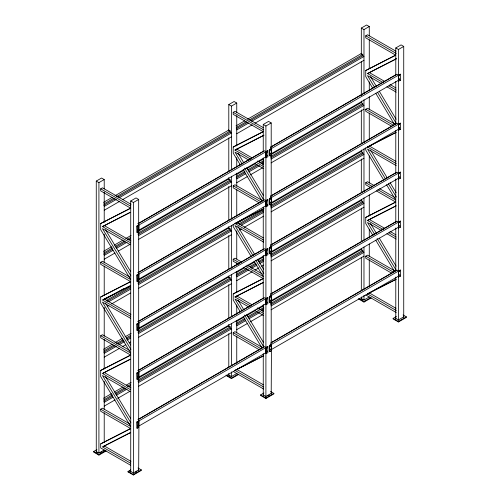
<?xml version="1.0" encoding="UTF-8"?>
<svg xmlns="http://www.w3.org/2000/svg" width="500" height="500" viewBox="0 0 500 500"><rect width="100%" height="100%" fill="white"/><g stroke="black" fill="none" stroke-linecap="round" stroke-linejoin="round"><path stroke-width="0.75" d="M137.906 230.275L138.206 229.788L137.963 230.356M138.238 422.206L137.906 422.619L138.119 422.137M399.425 128.194L399.706 127.788M399.425 177.169L399.837 176.8L399.431 177.225M399.762 225.819L399.35 226.188L399.837 225.769M399.431 271.594L399.756 271.125L399.381 271.619M267.069 204.737C267.475 203.694 266.238 205.306 267.225 204.331M399.644 124.244L399.588 124.775L399.6 124.156M270.65 345.625L270.594 346.156L270.65 345.531M97.594 452.812L96.269 452.044L96.269 181.088L101.569 178.031L104.219 179.556L104.219 188.912M228.794 131.075L228.794 104.575L234.094 101.512L236.75 103.044L236.75 112.4M361.325 54.562L361.325 28.062L366.625 25L369.275 26.531L369.275 35.881M96.269 181.088L98.919 182.619L104.219 179.556M228.794 104.575L231.444 106.106L236.75 103.044M361.325 28.062L363.975 29.594L369.275 26.531M130.506 465.181L100.688 447.962L100.688 443.881L130.725 428.581L100.688 411.238L100.688 409.2L130.725 426.538L100.688 376.55L100.688 370.431L130.725 355.125L100.688 337.781L100.688 335.744L130.725 353.088L100.688 303.094L100.688 296.975L130.725 281.669L100.688 264.325L100.688 262.288L130.725 279.631L100.688 229.644L100.688 223.519L130.725 208.219L100.688 190.875L100.688 188.831L102.45 187.812L130.944 204.262M240.425 165.125L233.212 153.125L233.212 147.006L263.25 131.7L233.212 114.356L233.212 112.319L234.981 111.3L263.475 127.75M372.55 87.944L365.744 76.612L365.744 70.494L395.781 55.188L365.744 37.844L365.744 35.806L367.506 34.781L396 51.231M103.475 202.394L112.231 197.344M114.919 195.787L228.688 130.106M236.006 125.881L244.756 120.831M247.45 119.275L361.213 53.594M103.675 204.069L113.775 198.238M116.469 196.681L230.231 131L230.231 132.275L117.812 197.181M236.206 127.55L246.3 121.719M248.994 120.169L362.756 54.488L362.756 55.763L250.344 120.662M103.675 205.344L115.119 198.731M236.206 128.825L247.65 122.219M104.219 206.431L116.337 199.438M119.031 197.881L231.444 132.975L230.231 132.275M236.75 129.919L248.863 122.919M251.556 121.369L363.975 56.463L362.756 55.763M104.219 210.256L119.7 201.319M122.394 199.762L231.444 136.8M236.75 133.744L252.231 124.806M254.925 123.25L363.975 60.287M130.725 471.938L130.725 200.981L136.025 197.925L138.675 199.45L138.675 225.95M263.25 151.75L263.25 124.469L268.556 121.406L271.206 122.938L271.206 149.438M395.781 75.231L395.781 47.956L401.081 44.894L403.731 46.425L403.731 317.381M130.725 200.981L133.375 202.512L138.675 199.45M263.25 124.469L265.906 126L271.206 122.938M395.781 47.956L398.431 49.488L403.731 46.425M100.688 223.519L130.444 208.238M233.212 147.006L262.969 131.725M365.744 70.494L395.5 55.213M130.488 242.769L102.45 226.581L130.162 212.344M251 159.312L234.981 150.069L264.056 135.131M383.531 82.8L367.506 73.55L396.581 58.619M138.044 223.631L263.25 151.344M270.575 147.113L395.781 74.825M137.912 223.831L264.469 150.769L266.131 151.725L267.894 150.706L267.894 156.825L265.8 157.656L266.012 151.662L138.787 225.113L138.787 230.212L266.012 156.762M270.444 147.319L396.994 74.25L398.656 75.213L400.425 74.194L400.425 80.312L398.325 81.144L398.544 75.144L271.312 148.6L271.206 153.637M265.8 151.537L267.894 150.706M398.325 75.019L400.425 74.194M136.912 226.069L138.9 225.175L138.9 231.3L137.131 232.319L136.912 226.069L138.9 225.175M269.438 149.556L271.425 148.663L271.425 154.781L269.656 155.806L269.438 149.556L271.425 148.663M271.312 153.7L398.544 80.244M103.475 251.369L111.556 246.7M114.25 245.15L123 240.094M125.694 238.538L131.075 235.431M138.481 231.156L228.688 179.075M236.006 174.85L244.081 170.188M246.775 168.631L255.525 163.581M258.894 161.637L263.606 158.919M271.012 154.644L361.213 102.562M136.912 232.194L138.9 231.3M269.438 155.675L271.425 154.781M103.675 253.038L112.431 247.981M115.119 246.431L124.544 240.987M127.238 239.431L130.606 237.488M138.006 233.212L230.231 179.969L230.231 181.244L138.006 234.488M236.206 176.519L244.956 171.469M247.65 169.913L257.075 164.475M259.769 162.919L263.806 160.588M270.538 156.7L362.756 103.456L362.756 104.731L270.538 157.975M103.675 254.312L112.431 249.256M115.794 247.312L125.219 241.875M128.581 239.931L130.606 238.762M236.206 177.794L244.956 172.744M248.325 170.8L257.744 165.362M261.112 163.419L263.806 161.863M104.219 255.4L112.969 250.35M116.337 248.406L127.106 242.188M138.55 235.581L231.444 181.95L230.231 181.244M236.75 178.888L245.5 173.831M248.863 171.894L259.637 165.675M262.325 164.119L263.675 163.344M271.081 159.069L363.975 105.431L362.756 104.731M104.219 259.225L114.987 253.006M118.356 251.062L130.475 244.069M138.55 239.406L231.444 185.775M236.75 182.712L247.519 176.494M250.212 174.938L262.325 167.944M271.081 162.894L363.975 109.256M100.688 262.288L102.45 261.269L129.819 277.069M259.25 202.844L233.212 187.812L233.212 185.775L234.981 184.75L262.35 200.556M391.775 126.331L365.744 111.3L365.744 109.256L367.506 108.238L394.875 124.038M138.044 272.6L263.25 200.312M270.575 196.081L395.781 123.794M137.912 272.8L264.469 199.737L266.131 200.694L267.894 199.675L267.894 205.794L265.8 206.625L266.012 200.631L138.787 274.081L138.787 279.181L266.012 205.731M270.444 196.287L396.994 123.225L398.656 124.181L400.425 123.162L400.425 129.281L398.325 130.113L398.544 124.113L271.312 197.569L271.206 202.606M265.8 200.506L267.894 199.675M398.325 123.987L400.425 123.162M136.912 275.038L138.9 274.15L138.9 280.269L137.131 281.288L136.912 275.038L138.9 274.15M269.438 198.525L271.425 197.631L271.425 203.756L269.656 204.775L269.438 198.525L271.425 197.631M100.688 296.975L130.444 281.694M103.044 299.694L130.162 285.8M263.688 240.094L234.981 223.519L264.056 208.588M396.213 163.581L367.506 147.006L395.9 132.419M271.312 202.669L398.544 129.219M104.825 299.556L123.675 288.675M138.481 280.125L228.688 228.05M236.681 223.431L254.181 213.325M265.8 206.625L267.562 205.606M271.012 203.612L361.213 151.531M398.325 130.113L400.425 129.281M136.912 281.163L138.9 280.269M269.438 204.644L271.425 203.756M106.369 300.45L130.606 286.462M138.006 282.188L230.231 228.938L230.231 230.219L138.006 283.463M238.9 223.938L263.806 209.556M270.538 205.669L362.756 152.425L362.756 153.7L270.538 206.944M107.044 301.337L130.606 287.738M239.569 224.825L263.806 210.831M108.931 301.65L130.475 289.212M138.55 284.55L231.444 230.919L230.231 230.219M241.456 225.138L263.675 212.312M271.081 208.038L363.975 154.4L362.756 153.7M107.587 306.256L108.931 305.475M111.625 303.919L130.475 293.038M138.55 288.375L231.444 234.744M239.438 230.125L241.456 228.962M244.15 227.406L263.675 216.137M271.081 211.863L363.975 158.231M100.688 335.744L102.45 334.725L129.819 350.525M238.556 264.35L233.212 261.269L233.212 259.225L234.981 258.206L241.656 262.062M371.081 187.838L365.744 184.756L365.744 182.712L367.506 181.694L374.181 185.55M138.044 321.569L263.25 249.281M270.575 245.056L395.781 172.769M137.912 321.769L264.469 248.706L266.131 249.662L267.894 248.644L267.894 254.769L265.8 255.594L266.012 249.6L138.787 323.05L138.787 328.156L266.012 254.7M270.444 245.256L396.994 172.194L398.656 173.15L400.425 172.131L400.425 178.25L398.325 179.081L398.544 173.088L271.312 246.537L271.206 251.575M265.8 249.475L267.894 248.644M398.325 172.963L400.425 172.131M136.912 324.012L138.9 323.119L138.9 329.237L137.131 330.256L136.912 324.012L138.9 323.119M269.438 247.494L271.425 246.6L271.425 252.725L269.656 253.744L269.438 247.494L271.425 246.6M271.312 251.637L398.544 178.188M103.475 349.306L112.231 344.25M114.919 342.7L122.325 338.425M125.019 336.869L131.075 333.369M138.481 329.094L228.688 277.019M236.006 272.794L244.756 267.738M247.45 266.181L254.856 261.906M257.544 260.356L263.606 256.856M271.012 252.581L361.213 200.506M136.912 330.131L138.9 329.237M269.438 253.619L271.425 252.725M103.675 350.975L113.775 345.144M116.469 343.594L123.2 339.706M126.562 337.762L130.606 335.431M138.006 331.156L230.231 277.913L230.231 279.188L138.006 332.431M236.206 274.462L246.3 268.631M249.669 266.688L255.725 263.188M258.419 261.637L263.806 258.525M270.538 254.638L362.756 201.394L362.756 202.669L270.538 255.912M103.675 352.25L115.119 345.644M117.812 344.087L123.875 340.594M126.562 339.038L130.606 336.706M236.206 275.738L247.65 269.131M250.344 267.575L256.4 264.075M259.094 262.525L263.806 259.8M104.219 353.344L116.337 346.344M119.031 344.787L124.412 341.681M127.106 340.125L130.475 338.181M138.55 333.519L231.444 279.887L230.231 279.188M236.75 276.825L248.863 269.831M251.556 268.275L256.944 265.169M259.637 263.612L263.675 261.281M271.081 257.006L363.975 203.375L362.756 202.669M104.219 357.169L119.7 348.225M122.394 346.675L125.763 344.731M129.125 342.788L130.475 342.013M138.55 337.344L231.444 283.712M236.75 280.65L252.231 271.712M254.925 270.156L258.962 267.825M261.656 266.275L263.675 265.106M271.081 260.831L363.975 207.2M100.688 370.431L130.444 355.15M240.425 312.031L233.212 300.038L233.212 293.913L262.969 278.637M372.95 235.519L365.744 223.519L365.744 217.4L395.5 202.119M103.044 373.15L130.162 359.25M251 306.225L234.981 296.975L263.375 282.394M383.531 229.713L367.506 220.463L395.9 205.875M138.044 370.538L263.25 298.25M270.575 294.025L395.781 221.737M137.912 370.744L264.469 297.675L266.131 298.637L267.894 297.613L267.894 303.738L265.8 304.562L266.012 298.569L138.787 372.025L138.787 377.125L266.012 303.669M270.444 294.225L396.994 221.163L398.656 222.119L400.425 221.1L400.425 227.225L398.325 228.05L398.544 222.056L271.312 295.506L271.206 300.544M265.8 298.444L267.894 297.613M398.325 221.931L400.425 221.1M136.912 372.981L138.9 372.088L138.9 378.206L137.131 379.231L136.912 372.981L138.9 372.088M269.438 296.462L271.425 295.575L271.425 301.694L269.656 302.712L269.438 296.462L271.425 295.575M271.312 300.613L398.544 227.156M103.475 398.275L111.556 393.612M114.25 392.056L123 387.006M126.363 385.062L131.075 382.344M138.481 378.069L228.688 325.988M236.006 321.763L244.081 317.1M246.775 315.544L255.525 310.487M258.219 308.938L263.606 305.825M271.012 301.55L361.213 249.475M136.912 379.1L138.9 378.206M269.438 302.587L270.613 301.906M103.675 399.944L112.431 394.894M115.119 393.338L124.544 387.9M127.238 386.344L130.606 384.4M138.006 380.125L230.231 326.881L230.231 328.156L138.006 381.4M236.206 323.431L244.956 318.381M247.65 316.825L257.075 311.381M259.769 309.831L263.806 307.494M270.538 303.612L362.756 250.369L362.756 251.644L270.538 304.887M103.675 401.219L112.431 396.169M115.794 394.225L125.894 388.394M128.581 386.844L130.606 385.675M236.206 324.706L244.956 319.656M248.325 317.712L258.419 311.881M261.112 310.325L263.806 308.769M104.219 402.312L112.969 397.256M116.337 395.312L127.106 389.094M138.55 382.488L231.444 328.856L230.231 328.156M236.75 325.794L245.5 320.744M248.863 318.8L259.637 312.581M262.325 311.025L263.675 310.25M271.081 305.975L363.975 252.344L362.756 251.644M104.219 406.138L114.987 399.919M117.681 398.363L129.8 391.369M138.55 386.312L231.444 332.681M236.75 329.625L247.519 323.406M250.212 321.85L262.325 314.856M271.081 309.8L363.975 256.169M100.688 409.2L102.45 408.175L129.819 423.981M259.25 349.756L233.212 334.725L233.212 332.681L234.981 331.662L262.35 347.463M391.775 273.238L365.744 258.206L365.744 256.169L367.506 255.15L394.875 270.95M138.719 419.119L263.25 347.219M271.244 342.606L395.781 270.706M137.912 419.712L264.469 346.644L266.131 347.606L267.894 346.587L267.894 352.706L265.8 353.537L266.012 347.537L138.787 420.994L138.787 426.094L266.012 352.638M270.444 343.2L396.994 270.131L398.656 271.094L400.425 270.069L400.425 276.194L398.325 277.019L398.544 271.025L271.312 344.481L271.206 349.519M265.8 347.413L267.894 346.587M398.325 270.9L400.425 270.069M136.912 421.95L138.9 421.056L138.9 427.175L137.131 428.2L136.912 421.95L138.9 421.056M269.438 345.438L271.425 344.544L271.425 350.662L269.656 351.681L269.438 345.438L271.425 344.544M100.688 443.881L130.444 428.606M106.206 450.9L98.919 455.106L93.619 452.044L93.619 451.538L96.931 449.625M103.044 446.606L130.162 432.706M263.688 387L234.981 370.431L236.75 369.412L263.45 384.825M396.213 310.487L367.506 293.919L369.275 292.894L395.975 308.312M271.312 349.581L398.544 276.125M136.912 428.069L138.088 427.388M269.438 351.556L270.613 350.875M96.269 451.538L98.919 453.069L104.219 450.006L104.219 450.513L102.894 451.281M228.794 375.019L231.444 376.55L236.75 373.494L236.75 374M361.325 298.506L363.975 300.038L369.275 296.975M100.244 452.812L101.569 452.044M93.619 451.538L98.919 454.594L105.544 450.769M226.806 375.406L231.444 378.081L238.075 374.256M359.338 298.888L363.975 301.569L370.6 297.744M226.144 375.019L226.144 375.531L231.444 378.594L238.738 374.381M358.675 298.506L358.675 299.019L363.975 302.075L371.262 297.869M138.012 467.987L141.325 469.9L141.325 470.406L133.375 475L128.075 471.938L128.075 471.431L130.725 469.9M270.544 391.469L273.856 393.387L273.856 393.894L265.906 398.488L260.6 395.425L260.6 394.913L263.913 393M403.069 314.956L406.381 316.869L406.381 317.381L398.431 321.969L393.131 318.913L393.131 318.4L396.444 316.488M128.075 471.938L130.062 470.794M138.675 469.9L133.375 472.962L130.725 471.431M271.206 393.387L265.906 396.444L263.25 394.913M403.731 316.869L398.431 319.931L395.781 318.4M135.363 472.325L136.688 471.556M267.894 395.806L269.219 395.044M128.075 471.431L133.375 474.487L141.325 469.9M260.6 394.913L265.906 397.975L273.856 393.387M393.131 318.4L398.431 321.463L406.381 316.869M367.506 73.55L396.181 58.944M234.981 150.069L263.656 135.456M102.45 226.581L130.444 212.319M367.506 147.006L396.181 132.4M234.981 223.519L263.656 208.912M130.444 285.775L102.45 300.038L130.488 316.225M365.744 217.4L395.781 202.1L376.425 190.919M367.506 220.463L396.181 205.856M233.212 293.913L263.25 278.612L243.894 267.438M234.981 296.975L263.656 282.369M130.444 359.231L102.45 373.488L130.488 389.675M369.956 292.55L395.9 279.331M367.506 293.919L396.181 279.306M237.431 369.062L263.375 355.844M234.981 370.431L263.656 355.825M130.444 432.688L102.45 446.944L130.488 463.131M399.481 75.744L399.694 75.194L399.381 75.738M399.706 78.819L399.431 79.319M266.925 152.281L267.231 151.756M270.487 153.787L270.706 153.287L270.35 153.744M266.819 155.787L267.206 155.312L266.906 155.8M267.062 155.894L267.169 155.281L266.925 155.85M137.906 226.737C138.356 226.456 138.056 226.206 137.963 226.781M270.806 198.7L270.487 199.188M270.387 202.75L270.7 202.206M138.231 275.2L137.956 275.7M270.456 248.175L270.7 247.606M270.387 251.719L270.7 251.175L270.494 251.781M270.706 251.231L270.456 251.75L270.731 251.213M138.206 324.156L137.856 324.663L138.225 324.2M138.275 327.756C137.912 328.9 138.175 326.994 138.006 328.306M137.956 328.244L138.206 327.725M399.481 222.656L399.694 222.106L399.381 222.644M270.431 297.131L270.65 296.562L270.494 297.181M267.175 298.675L266.819 299.131M270.706 300.2L270.494 300.75L270.837 300.244M266.956 302.744L267.125 302.175M137.956 373.644L138.125 373.075L137.825 373.6M399.481 275.194L399.837 274.738L399.431 275.169M267.125 347.575L267.006 348.206L267.169 347.587M270.806 349.181L270.438 349.637M270.494 349.719L270.731 349.15M267.175 351.213L266.9 351.719L267.125 351.144M399.756 78.85L399.456 79.338M270.756 149.713L270.387 150.206L270.806 149.731M399.487 173.738L399.65 173.119L399.538 173.75M270.756 202.256L270.487 202.756M266.9 204.806L267.169 204.25M137.8 230.212L138.225 229.831M266.9 250.206L267.225 249.731M267.275 253.281L266.962 253.825M266.9 253.775L267.169 253.219M138.275 278.781L137.931 279.294L138.125 278.706M399.65 271.062L399.538 271.694L399.8 271.137M267.275 302.25L266.962 302.794M270.756 345.594L270.456 346.119L270.731 345.581M138.169 376.662L137.856 377.206L138.312 376.756M399.325 128.194C400.725 127.812 398.706 128.394 399.731 127.769M267.275 151.769L266.962 152.312M270.387 153.781L270.7 153.238M270.387 199.181L270.7 198.637M270.387 248.15L270.863 247.75M266.856 250.194L267.331 249.794M138.125 229.737L138.312 230.1L137.856 230.294M267.125 298.606L266.925 299.188M138.275 275.212L137.825 275.406L138.006 275.769M267.275 351.219L266.962 351.763L267.169 351.163M138.275 425.694C137.062 425.794 138.75 426.656 138.169 425.631M365.744 35.806L396.225 53.4M361.1 53.531L362.756 54.488M400.094 80.119L400.425 80.312M369.275 72.531L384.631 81.394M389.969 84.481L395.975 87.95M388.869 85.881L396.213 90.125M381.525 83.688L367.506 75.594L374.719 87.587M386.869 86.769L396.213 92.163M361.1 102.5L362.756 103.456M365.744 109.256L393.781 125.444M369.275 145.988L395.975 161.4M396.213 165.619L367.506 149.044L385.531 179.037M361.1 151.469L362.756 152.425M400.094 178.062L400.425 178.25M379.525 188.631L394.875 197.494M365.744 182.712L372.419 186.569M377.756 189.65L395.781 200.056L386.569 184.725M233.212 112.319L263.694 129.919M361.1 200.438L362.756 201.394M400.094 227.031L400.425 227.225M228.575 130.044L230.231 131M369.275 219.444L384.631 228.306M389.969 231.388L395.975 234.856M388.869 232.794L396.213 237.031M381.525 230.594L367.506 222.5L374.719 234.5M386.869 233.681L396.213 239.075M236.75 149.044L252.1 157.912M257.444 160.994L263.45 164.462M256.344 162.4L263.688 166.637M249 160.2L234.981 152.106L242.188 164.106M254.338 163.281L263.688 168.681M361.1 249.412L362.756 250.369M365.744 256.169L393.781 272.356M400.094 276L400.425 276.194M228.575 179.013L230.231 179.969M233.212 185.775L261.25 201.962M365.744 294.938L396.225 312.538M236.75 222.5L263.45 237.919M263.688 242.131L234.981 225.562L253.006 255.556M362.65 299.781L361.325 299.019L361.325 296.95M228.575 227.981L230.231 228.938M246.994 265.144L262.35 274.006M233.212 259.225L239.887 263.081M245.231 266.163L263.25 276.569L254.044 261.244M100.688 188.831L130.506 206.05M228.575 276.956L230.231 277.913M236.75 295.956L252.1 304.819M257.444 307.9L263.45 311.369M256.344 309.306L263.688 313.55M249 307.106L234.981 299.019L242.188 311.012M254.338 310.194L263.688 315.587M104.219 225.562L130.919 240.975M130.488 244.806L102.45 228.619L130.887 275.944M228.575 325.925L230.231 326.881M271.425 350.662L271.206 393.894M233.212 332.681L261.25 348.869M233.212 371.45L263.694 389.05M104.219 299.012L130.919 314.431M130.488 318.263L102.45 302.075L130.887 349.4M230.119 376.294L228.794 375.531L228.794 373.462M104.219 372.469L130.919 387.887M130.488 391.719L102.45 375.531L130.887 422.856M138.9 427.175L138.675 470.406M104.219 445.925L130.919 461.344M137.963 422.663L138.175 422.113L137.931 422.631M370.475 76.569L376.488 86.569M379.288 91.237L396.112 119.231M377.519 92.256L396.344 123.581M375.756 93.275L394.581 124.6M370.475 150.025L387.3 178.019M390.1 182.688L396.112 192.681M388.338 183.706L396.344 197.037M383.762 180.062L365.744 150.069L365.744 147.769M370.475 223.481L376.488 233.481M379.288 238.144L396.112 266.137M377.119 238.5L396.344 270.494M375.756 240.188L394.581 271.512M237.95 153.088L243.556 162.419M246.762 167.75L263.581 195.744M244.594 168.1L263.819 200.094M243.225 169.788L262.05 201.119M237.95 226.537L254.769 254.537M257.575 259.2L263.581 269.2M255.806 260.219L263.819 273.55M251.238 256.575L233.212 226.581L233.212 224.288M237.95 299.994L243.956 309.994M246.762 314.656L263.581 342.656M244.594 315.012L263.819 347.006M243.225 316.7L262.05 348.025M105.419 229.6L130.656 271.594M105.419 303.056L130.656 345.044M105.419 376.512L130.656 418.5M270.731 153.269L270.456 153.806M398.656 75.213L398.656 81.331M398.656 124.181L398.656 130.3M398.656 173.15L398.656 179.275M398.656 222.119L398.656 228.244M398.656 271.094L398.656 277.213M398.431 49.488L398.431 320.444M398.431 321.463L398.431 321.969M395.781 81.469L395.781 124.331M395.781 130.569L395.781 173.438M395.781 178.894L395.781 222.537M395.781 227.994L395.781 270.856M395.781 277.094L395.781 318.913M369.275 39.781L369.275 68.619M369.275 81.869L369.275 90.438M369.275 96.675L369.275 109.925M369.275 113.044L369.275 139.544M369.275 155.906L369.275 183.188M369.275 194.875L369.275 215.919M369.275 229.169L369.275 236.962M369.275 243.981L369.275 256.45M369.275 259.569L369.275 286.062M363.975 29.594L363.975 93.5M363.975 99.738L363.975 142.6M363.975 148.837L363.975 191.7M363.975 197.938L363.975 240.025M363.975 247.037L363.975 289.125M363.975 295.363L363.975 300.038M363.975 301.569L363.975 302.075M361.325 61.431L361.325 95.631M361.325 101.075L361.325 102.881M361.325 109.894L361.325 143.825M361.325 150.044L361.325 151.981M361.325 159L361.325 192.512M361.325 199.525L361.325 201.081M361.325 208.1L361.325 241.612M361.325 248.625L361.325 250.188M361.325 257.2L361.325 290.712M271.206 154.756L271.206 198.538M271.206 203.725L271.206 246.863M271.206 253.094L271.206 295.963M271.206 301.419L271.206 345.062M269.656 149.681L269.656 155.806M269.656 198.65L269.656 204.775M269.656 247.625L269.656 253.744M269.656 296.594L269.656 302.712M269.656 345.562L269.656 351.681M266.131 151.725L266.131 157.85M266.131 200.694L266.131 206.819M266.131 249.662L266.131 255.787M266.131 298.637L266.131 304.756M266.131 347.606L266.131 353.725M265.906 126L265.906 396.956M265.906 397.975L265.906 398.488M263.25 157.981L263.25 200.85M263.25 207.081L263.25 249.95M263.25 255.406L263.25 299.05M263.25 304.506L263.25 347.375M263.25 353.606L263.25 395.425M236.75 115.512L236.75 145.912M236.75 157.6L236.75 166.956M236.75 173.188L236.75 186.438M236.75 189.556L236.75 216.056M236.75 230.863L236.75 258.919M236.75 262.819L236.75 265.156M236.75 271.394L236.75 292.438M236.75 304.906L236.75 314.256M236.75 320.494L236.75 332.962M236.75 336.081L236.75 363.356M231.444 106.106L231.444 170.012M231.444 176.25L231.444 219.119M231.444 225.35L231.444 268.219M231.444 274.45L231.444 316.537M231.444 323.556L231.444 365.637M231.444 371.875L231.444 376.55M231.444 378.081L231.444 378.594M228.794 137.944L228.794 171.6M228.794 177.587L228.794 179.394M228.794 186.412L228.794 220.338M228.794 226.556L228.794 228.5M228.794 235.512L228.794 269.025M228.794 276.038L228.794 277.6M228.794 284.613L228.794 318.125M228.794 324.363L228.794 326.7M228.794 333.713L228.794 367.225M138.675 231.269L138.675 275.05M138.675 280.238L138.675 323.375M138.675 329.613L138.675 372.475M138.675 377.931L138.675 421.575M137.131 226.2L137.131 232.319M137.131 275.169L137.131 281.288M137.131 324.137L137.131 330.256M137.131 373.106L137.131 379.231M137.131 422.075L137.131 428.2M133.375 202.512L133.375 473.469M133.375 474.487L133.375 475M104.219 192.031L104.219 222.425M104.219 234.119L104.219 262.956M104.219 266.069L104.219 295.688M104.219 307.375L104.219 336.213M104.219 339.331L104.219 368.95M104.219 381.419L104.219 409.475M104.219 412.594L104.219 442.212M98.919 182.619L98.919 453.069M98.919 454.594L98.919 455.106M137.8 279.05C138.169 279.837 138.356 278.069 137.8 279.05M137.906 426.019L138.231 425.681L137.906 426.019M266.8 201.006C267.125 201.181 267.438 200.825 266.8 201.006"/></g></svg>
